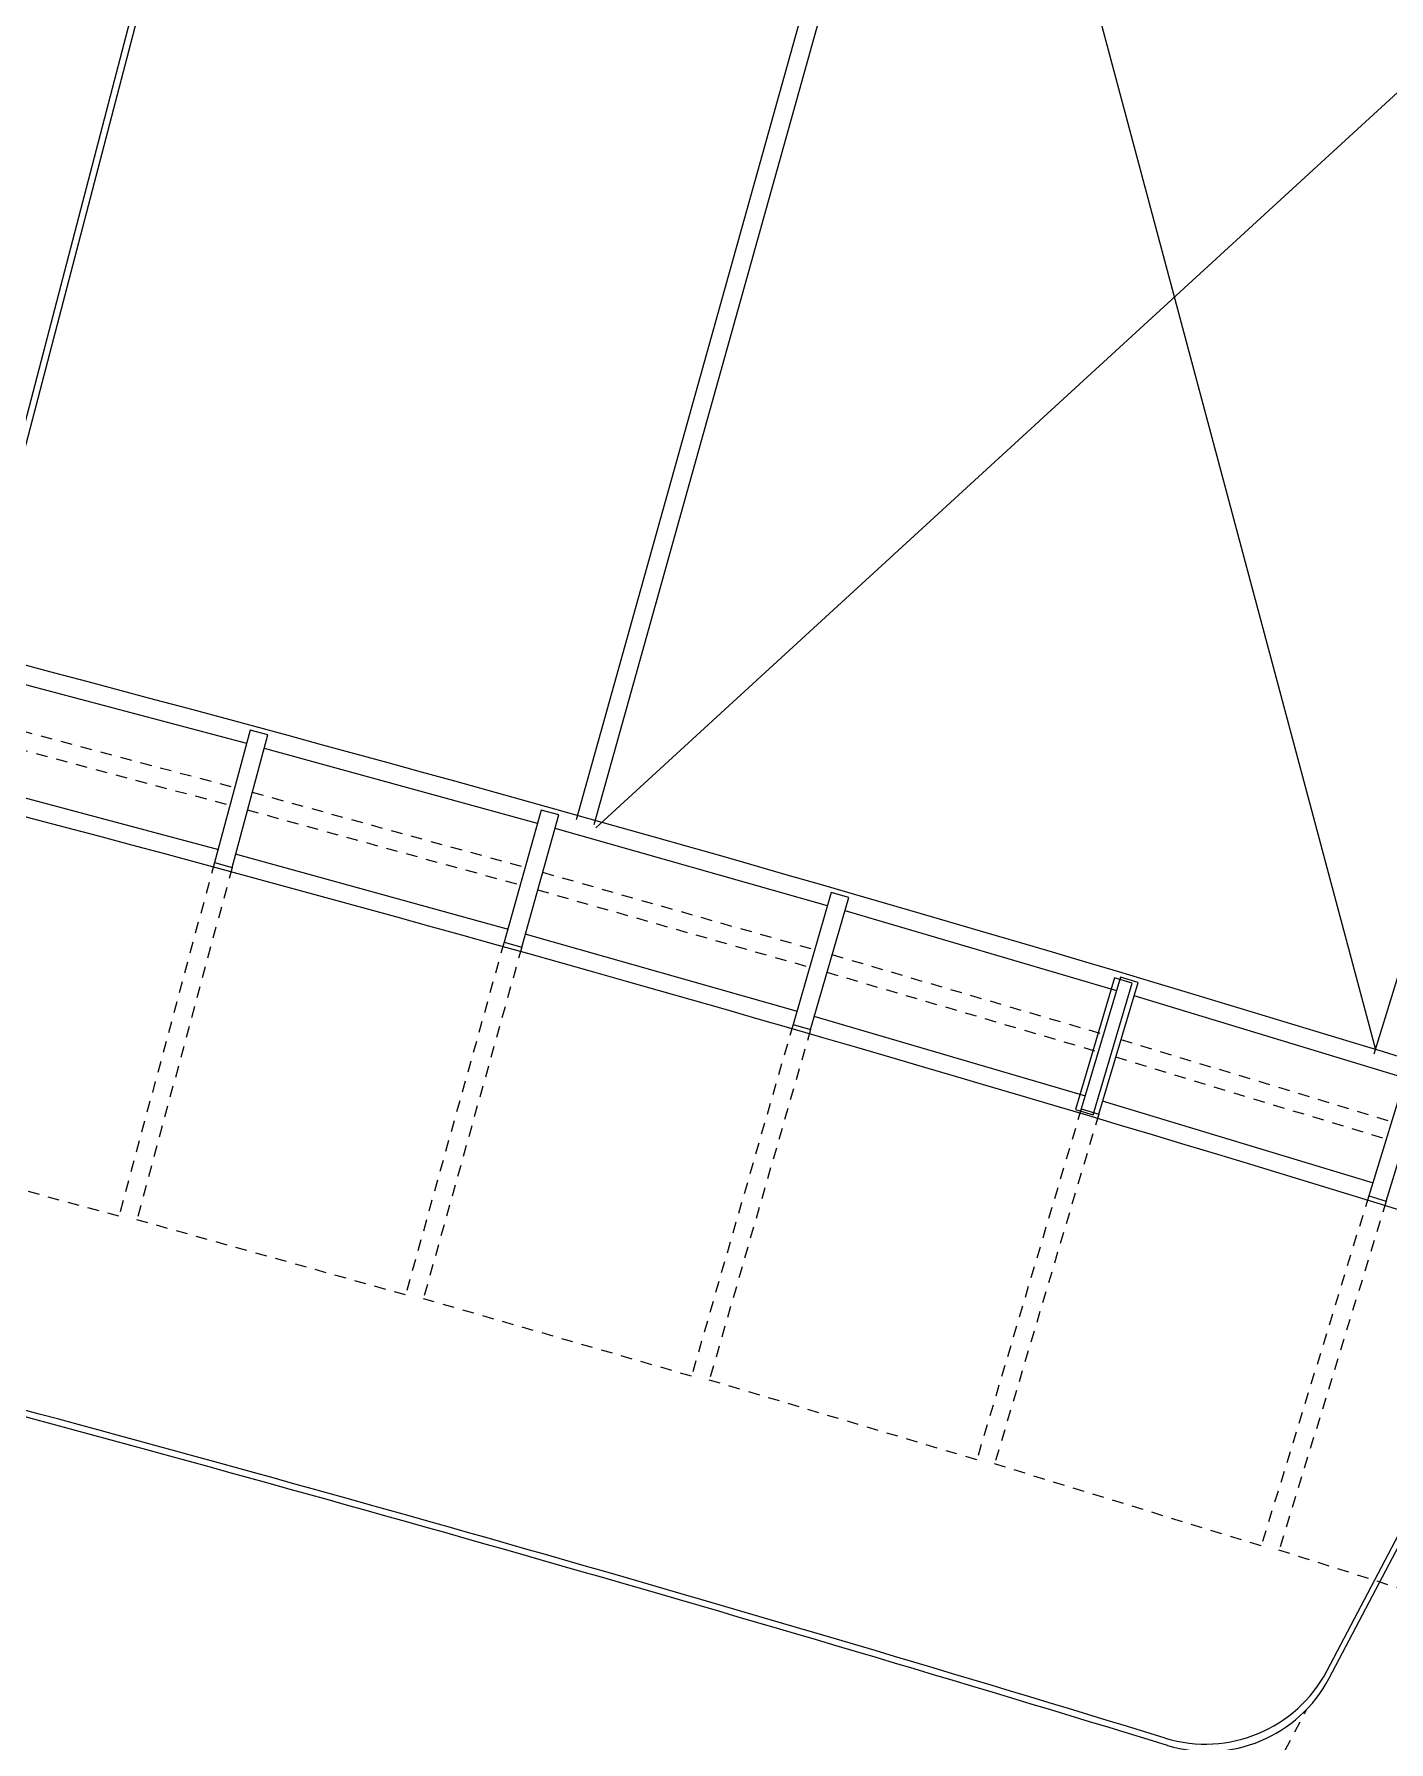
# Model space of a CAD drawing. Header units: millimetres. Extents: x 3089 to 3391, y 1087 to 1201.
# Drawn here: x 3339.09 to 3353.89, y 1124.92 to 1143.57 of the extents above; entities that cross this region are included whole.
import ezdxf

# ---------------------------------------------------------------- set-up
doc = ezdxf.new("R2010")
doc.units = ezdxf.units.MM
doc.linetypes.add('HIDDEN', pattern=[0.375, 0.25, -0.125])
doc.linetypes.add('HIDDEN2', pattern=[0.1875, 0.125, -0.0625])
doc.layers.add('2H', color=1, linetype='HIDDEN', lineweight=15)
for name, color, linetype in [('AR-EST-PIL', 114, 'Continuous'), ('ESTR', 3, 'Continuous'), ('PISO', 1, 'Continuous'), ('PROJ', 1, 'HIDDEN2')]:
    doc.layers.add(name, color=color, linetype=linetype)

msp = doc.modelspace()

# ---------------------------------------------------------------- linework, layer by layer
at = {"layer": '2H'}
msp.add_arc((3240.156, 760.561), 366.755, 72.94715, 85.55544, dxfattribs=at)
at = {"layer": 'AR-EST-PIL'}
msp.add_lwpolyline([(3351.089, 1133.205), (3350.897, 1133.262), (3350.47, 1131.824), (3350.662, 1131.767)], close=True, dxfattribs=at)
at = {"layer": 'ESTR'}
for points in [[(3341.061, 1134.521), (3341.254, 1134.468), (3341.646, 1135.916), (3341.453, 1135.969)], [(3344.226, 1133.651), (3344.419, 1133.597), (3344.823, 1135.042), (3344.63, 1135.095)], [(3347.384, 1132.754), (3347.576, 1132.699), (3347.992, 1134.14), (3347.8, 1134.195)], [(3350.533, 1131.831), (3350.725, 1131.774), (3351.154, 1133.211), (3350.962, 1133.268)], [(3353.675, 1130.88), (3353.866, 1130.822), (3354.307, 1132.255), (3354.116, 1132.314)]]:
    msp.add_lwpolyline(points, close=True, dxfattribs=at)
at = {"layer": 'PISO'}
for p, q in [((3338.331, 1136.798), (3342.127, 1151.32)), ((3338.398, 1136.78), (3342.182, 1151.254)), ((3353.219, 1125.695), (3366.131, 1150.264)), ((3353.244, 1125.614), (3366.226, 1150.318)), ((3349.058, 1149.443), (3345.015, 1134.988)), ((3349.25, 1149.389), (3345.208, 1134.934)), ((3349.237, 1149.341), (3353.748, 1132.479)), ((3353.734, 1132.432), (3358.144, 1146.779)), ((3358.129, 1146.731), (3345.23, 1134.902)), ((3338.422, 1136.619), (3341.413, 1135.824)), ((3341.605, 1135.772), (3344.589, 1134.951)), ((3338.114, 1135.46), (3341.105, 1134.664)), ((3344.781, 1134.898), (3347.758, 1134.051)), ((3341.287, 1134.615), (3344.271, 1133.794)), ((3347.949, 1133.996), (3350.919, 1133.125)), ((3344.452, 1133.743), (3347.43, 1132.897)), ((3351.109, 1133.068), (3354.071, 1132.171)), ((3347.611, 1132.845), (3350.581, 1131.973)), ((3350.761, 1131.919), (3353.724, 1131.022))]:
    msp.add_line(p, q, dxfattribs=at)
for centre, radius, start, end in [((3240.488, 762.332), 387.088, 72.58205, 79.73277), ((3240.488, 762.332), 385.488, 72.6253, 79.74039), ((3240.488, 762.332), 379.154, 72.97869, 75.13111), ((3240.488, 762.332), 379.224, 72.98589, 75.12062), ((3351.891, 1126.393), 1.5, 252.9859, 332.2765), ((3351.916, 1126.312), 1.5, 252.9787, 332.2765)]:
    msp.add_arc(centre, radius, start, end, dxfattribs=at)
at = {"layer": 'PROJ'}
for p, q in [((3338.294, 1136.136), (3341.286, 1135.34)), ((3338.243, 1135.943), (3341.234, 1135.147)), ((3341.473, 1135.29), (3344.458, 1134.469)), ((3341.42, 1135.097), (3344.405, 1134.276)), ((3341.061, 1134.521), (3340.017, 1130.659)), ((3341.254, 1134.468), (3340.21, 1130.607)), ((3344.645, 1134.416), (3347.622, 1133.57)), ((3344.59, 1134.224), (3347.567, 1133.378)), ((3344.226, 1133.651), (3343.149, 1129.799)), ((3344.419, 1133.597), (3343.341, 1129.745)), ((3347.809, 1133.516), (3350.779, 1132.645)), ((3347.753, 1133.324), (3350.723, 1132.453)), ((3347.384, 1132.754), (3346.274, 1128.911)), ((3347.576, 1132.699), (3346.466, 1128.856)), ((3350.965, 1132.589), (3353.928, 1131.692)), ((3350.907, 1132.398), (3353.87, 1131.501)), ((3350.533, 1131.831), (3349.391, 1127.997)), ((3350.725, 1131.774), (3349.582, 1127.94)), ((3340.017, 1130.659), (3337.072, 1131.456)), ((3353.675, 1130.88), (3352.5, 1127.057)), ((3353.866, 1130.822), (3352.691, 1126.998)), ((3343.149, 1129.799), (3340.211, 1130.62)), ((3346.274, 1128.911), (3343.343, 1129.758)), ((3349.391, 1127.997), (3346.468, 1128.869)), ((3352.5, 1127.057), (3349.585, 1127.953)), ((3355.601, 1126.09), (3352.693, 1127.011)), ((3350.983, 1121.44), (3352.995, 1125.27))]:
    msp.add_line(p, q, dxfattribs=at)

doc.saveas('drawing.dxf')
